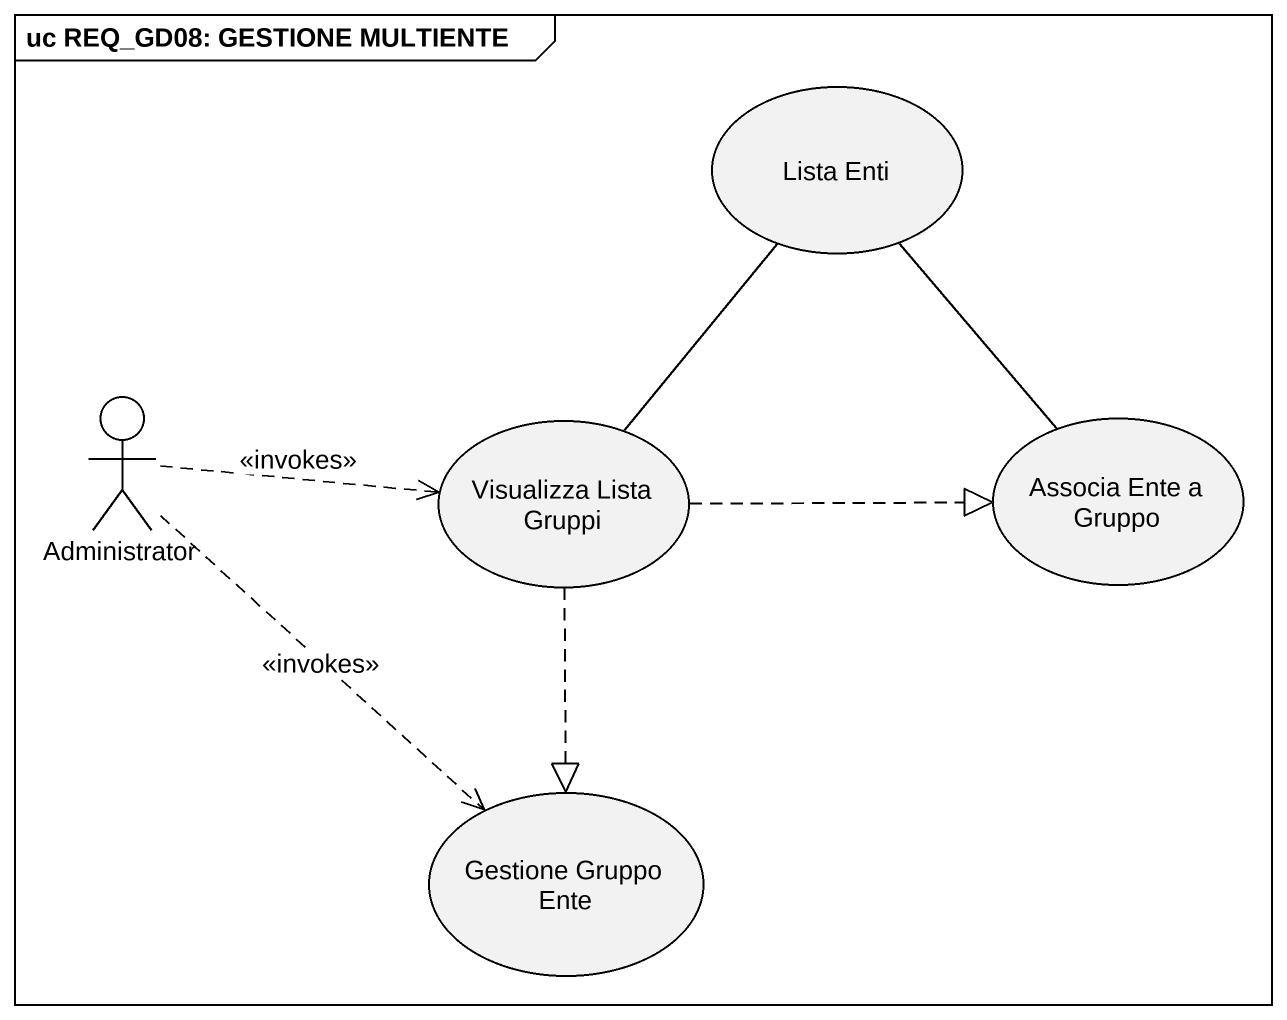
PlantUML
@startuml
mainframe uc REQ_GD08: GESTIONE MULTIENTE
usecase "Lista Enti" as Lista_Enti
actor Administrator
usecase "Visualizza Lista Gruppi" as Visualizza_Lista_Gruppi
usecase "Associa Ente a Gruppo" as Associa_Ente_a_Gruppo
usecase "Gestione Gruppo Ente" as Gestione_Gruppo_Ente
Lista_Enti -- Visualizza_Lista_Gruppi
Lista_Enti -- Associa_Ente_a_Gruppo
Administrator .right.> Visualizza_Lista_Gruppi : <<invokes>>
Administrator ..> Gestione_Gruppo_Ente : <<invokes>>
Visualizza_Lista_Gruppi .right.|> Associa_Ente_a_Gruppo
Visualizza_Lista_Gruppi ..|> Gestione_Gruppo_Ente
@enduml
